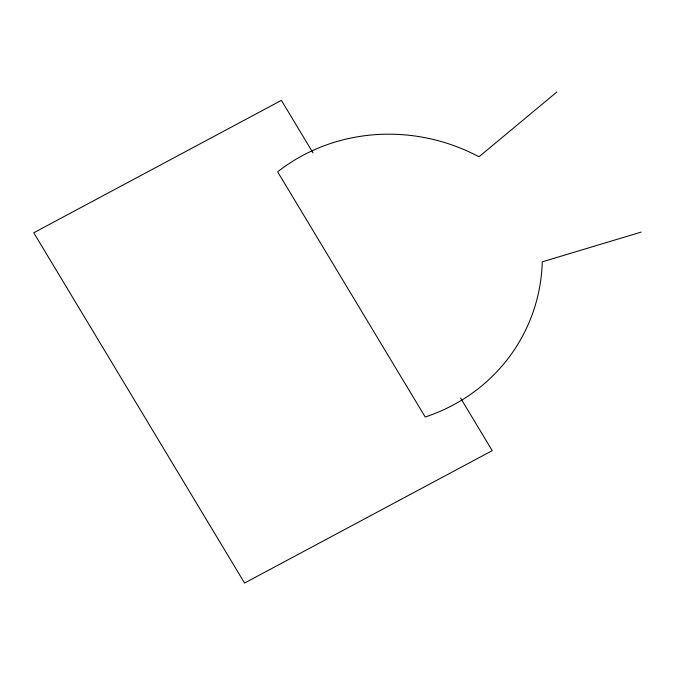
<?xml version="1.0" encoding="UTF-8"?>
<svg xmlns="http://www.w3.org/2000/svg" width="675" height="675" viewBox="0 0 675 675"><rect width="100%" height="100%" fill="white"/><g stroke="black" fill="none" stroke-linecap="round" stroke-linejoin="round"><path stroke-width="1.01" d="M556.926 91.952L479.014 156.76A184.587 174.842 25.6 0 0 277.644 171.821L425.216 417.015A184.587 174.842 25.6 0 0 542.261 261.841L641.25 232.065M313.023 152.904L281.399 100.364L33.75 232.765L244.569 583.048L492.218 450.638L460.595 398.098"/></g></svg>
